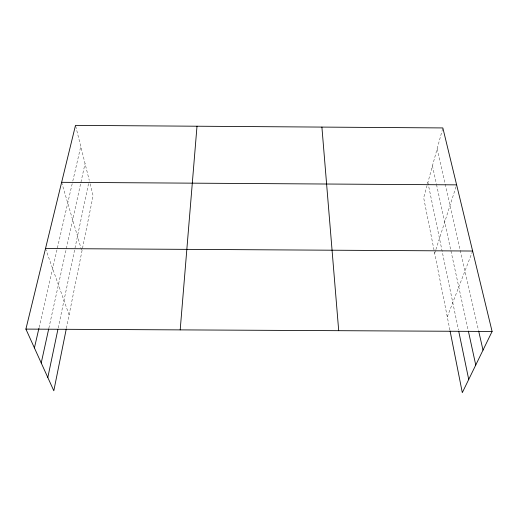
<?xml version="1.0" encoding="UTF-8"?>
<svg xmlns="http://www.w3.org/2000/svg" width="518" height="518" viewBox="0 0 518 518"><rect width="100%" height="100%" fill="white"/><g stroke="black" fill="none" stroke-linecap="round" stroke-linejoin="round"><path stroke-width="0.39" stroke-dasharray="2.59 1.94" d="M66.395 328.321L93.104 195.707L89.627 181.799M58.204 327.998L88.908 181.831M48.86 328.218L85.049 163.52M39.109 327.505L72.63 181.831M72.805 181.047L80.769 146.432M442.644 128.71L423.666 197.798L449.941 330.277M434.68 253.334L435.638 250.343M435.878 249.592L456.384 185.625M447.28 316.861L472.636 251.029M45.513 248.536L69.101 314.886M61.636 182.317L81.909 251.282M75.699 126.152L89.238 180.251M437.108 148.847L460.101 249.657M460.282 250.44L478.548 330.523M432.446 165.818L436.357 183.806M436.525 184.589L468.207 330.354M427.881 182.446L458.475 330.037"/><path stroke-width="0.78" d="M180.193 329.882L197.002 126.217M66.233 329.111L53.814 390.779L25.9 329.098L75.498 125.369L442.851 127.933L492.1 331.468L462.309 392.631L450.097 331.067M47.805 377.512L57.874 329.571M41.226 362.963L48.686 329.008M34.415 347.915L38.928 328.289M25.9 329.098L492.1 331.468M61.636 182.317L456.63 184.861M45.513 248.536L472.636 251.029M478.723 331.313L483.016 350.123M468.382 331.138L475.751 365.041M458.799 331.604L468.725 379.467M321.905 127.091L338.701 330.691"/></g></svg>
